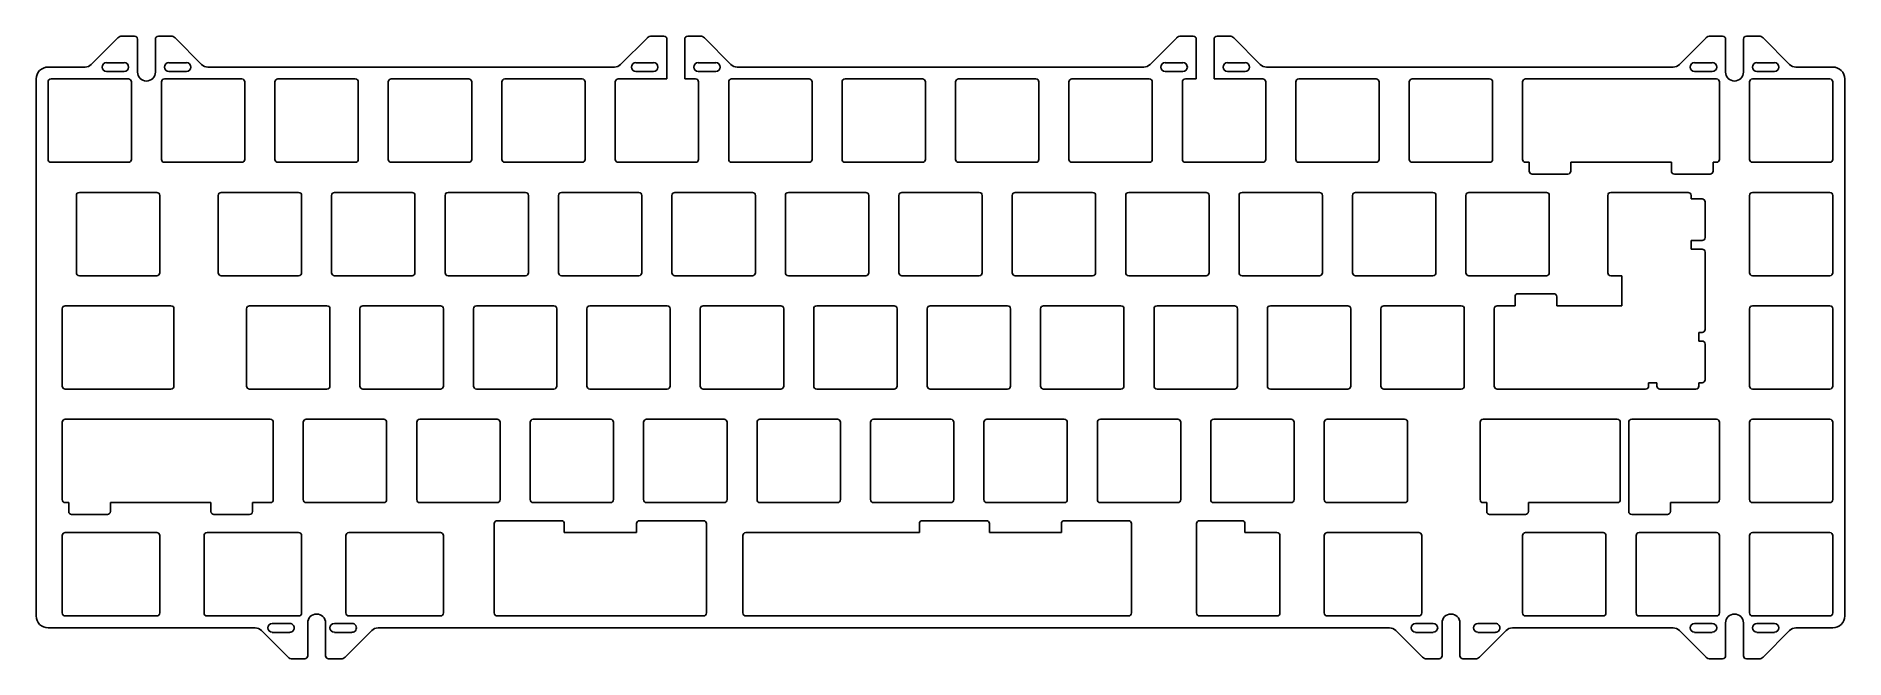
# Model space of a CAD drawing. Header units: millimetres. Extents: x 533 to 685, y 1041 to 1093.
import ezdxf

# ---------------------------------------------------------------- set-up
doc = ezdxf.new("R2010")
doc.units = ezdxf.units.MM

msp = doc.modelspace()

# ---------------------------------------------------------------- linework, layer by layer
at = {"color": 7, "linetype": 'Continuous', "lineweight": 25}
for p, q in [((537.95, 1090.43), (540.19, 1092.66)), ((540.54, 1092.81), (541.58, 1092.81)), ((541.83, 1092.56), (541.83, 1089.79)), ((543.33, 1089.79), (543.33, 1092.56)), ((543.58, 1092.81), (544.63, 1092.81)), ((544.98, 1092.66), (547.21, 1090.43)), ((582.4, 1090.43), (584.64, 1092.66)), ((584.99, 1092.81), (586.03, 1092.81)), ((586.28, 1092.56), (586.28, 1089.21)), ((587.78, 1089.21), (587.78, 1092.56)), ((588.03, 1092.81), (589.08, 1092.81)), ((589.43, 1092.66), (591.66, 1090.43)), ((626.85, 1090.43), (629.09, 1092.66)), ((629.44, 1092.81), (630.48, 1092.81)), ((630.73, 1092.56), (630.73, 1089.21)), ((632.23, 1089.21), (632.23, 1092.56)), ((632.48, 1092.81), (633.53, 1092.81)), ((633.88, 1092.66), (636.11, 1090.43)), ((671.3, 1090.43), (673.54, 1092.66)), ((673.89, 1092.81), (674.93, 1092.81)), ((675.18, 1092.56), (675.18, 1089.79)), ((676.68, 1089.79), (676.68, 1092.56)), ((676.93, 1092.81), (677.98, 1092.81)), ((678.33, 1092.66), (680.56, 1090.43)), ((540.71, 1090.58), (539.23, 1090.58)), ((545.93, 1090.58), (544.46, 1090.58)), ((585.16, 1090.58), (583.68, 1090.58)), ((590.38, 1090.58), (588.91, 1090.58)), ((629.61, 1090.58), (628.13, 1090.58)), ((634.83, 1090.58), (633.36, 1090.58)), ((674.06, 1090.58), (672.58, 1090.58)), ((679.28, 1090.58), (677.81, 1090.58)), ((533.32, 1044.11), (533.32, 1089.21)), ((534.32, 1090.21), (537.42, 1090.21)), ((534.32, 1088.96), (534.32, 1082.46)), ((541.07, 1089.21), (534.57, 1089.21)), ((539.23, 1089.83), (540.71, 1089.83)), ((541.32, 1082.46), (541.32, 1088.96)), ((543.84, 1088.96), (543.84, 1082.46)), ((550.59, 1089.21), (544.09, 1089.21)), ((544.46, 1089.83), (545.93, 1089.83)), ((547.74, 1090.21), (581.87, 1090.21)), ((550.84, 1082.46), (550.84, 1088.96)), ((553.37, 1088.96), (553.37, 1082.46)), ((560.12, 1089.21), (553.62, 1089.21)), ((560.37, 1082.46), (560.37, 1088.96)), ((562.89, 1088.96), (562.89, 1082.46)), ((569.64, 1089.21), (563.14, 1089.21)), ((569.89, 1082.46), (569.89, 1088.96)), ((572.42, 1088.96), (572.42, 1082.46)), ((579.17, 1089.21), (572.67, 1089.21)), ((579.42, 1082.46), (579.42, 1088.96)), ((581.94, 1088.96), (581.94, 1082.46)), ((586.28, 1089.21), (582.19, 1089.21)), ((583.68, 1089.83), (585.16, 1089.83)), ((588.69, 1089.21), (587.78, 1089.21)), ((588.91, 1089.83), (590.38, 1089.83)), ((588.94, 1088.96), (588.94, 1088.71)), ((591.47, 1088.96), (591.47, 1082.46)), ((598.22, 1089.21), (591.72, 1089.21)), ((592.19, 1090.21), (604.81, 1090.21)), ((598.47, 1082.46), (598.47, 1088.96)), ((600.99, 1088.96), (600.99, 1082.46)), ((607.74, 1089.21), (601.24, 1089.21)), ((604.81, 1090.21), (626.32, 1090.21)), ((607.99, 1082.46), (607.99, 1088.96)), ((610.52, 1088.96), (610.52, 1082.46)), ((617.27, 1089.21), (610.77, 1089.21)), ((617.52, 1082.46), (617.52, 1088.96)), ((620.04, 1088.96), (620.04, 1082.46)), ((626.79, 1089.21), (620.29, 1089.21)), ((627.04, 1082.46), (627.04, 1088.96)), ((628.13, 1089.83), (629.61, 1089.83)), ((629.57, 1088.96), (629.57, 1082.46)), ((630.73, 1089.21), (629.82, 1089.21)), ((636.32, 1089.21), (632.23, 1089.21)), ((633.36, 1089.83), (634.83, 1089.83)), ((636.57, 1088.96), (636.57, 1088.71)), ((636.64, 1090.21), (670.77, 1090.21)), ((639.09, 1088.96), (639.09, 1082.46)), ((645.84, 1089.21), (639.34, 1089.21)), ((646.09, 1082.46), (646.09, 1088.96)), ((648.62, 1088.96), (648.62, 1082.46)), ((655.37, 1089.21), (648.87, 1089.21)), ((655.62, 1082.46), (655.62, 1088.96)), ((658.14, 1088.96), (658.14, 1082.46)), ((674.42, 1089.21), (658.39, 1089.21)), ((672.58, 1089.83), (674.06, 1089.83)), ((674.67, 1082.46), (674.67, 1088.96)), ((677.19, 1088.96), (677.19, 1082.46)), ((683.94, 1089.21), (677.44, 1089.21)), ((677.81, 1089.83), (679.28, 1089.83)), ((681.09, 1090.21), (684.19, 1090.21)), ((684.19, 1082.46), (684.19, 1088.96)), ((685.19, 1089.21), (685.19, 1044.11)), ((588.94, 1082.71), (588.94, 1088.71)), ((636.57, 1082.71), (636.57, 1088.71)), ((534.57, 1082.21), (541.07, 1082.21)), ((544.09, 1082.21), (550.59, 1082.21)), ((553.62, 1082.21), (560.12, 1082.21)), ((563.14, 1082.21), (569.64, 1082.21)), ((572.67, 1082.21), (579.17, 1082.21)), ((582.19, 1082.21), (588.69, 1082.21)), ((588.94, 1082.46), (588.94, 1082.7)), ((591.72, 1082.21), (598.22, 1082.21)), ((601.24, 1082.21), (607.74, 1082.21)), ((610.77, 1082.21), (617.27, 1082.21)), ((620.29, 1082.21), (626.79, 1082.21)), ((629.82, 1082.21), (636.32, 1082.21)), ((636.57, 1082.46), (636.57, 1082.7)), ((639.34, 1082.21), (645.84, 1082.21)), ((648.87, 1082.21), (655.37, 1082.21)), ((658.39, 1082.21), (658.69, 1082.21)), ((658.69, 1082.21), (658.69, 1081.47)), ((662.19, 1081.47), (662.19, 1082.21)), ((662.19, 1082.21), (670.63, 1082.21)), ((670.63, 1082.21), (670.63, 1081.47)), ((674.13, 1081.47), (674.13, 1082.21)), ((674.13, 1082.21), (674.42, 1082.21)), ((677.44, 1082.21), (683.94, 1082.21)), ((658.94, 1081.22), (659.09, 1081.22)), ((659.19, 1081.21), (661.69, 1081.21)), ((661.94, 1081.22), (661.79, 1081.22)), ((670.88, 1081.22), (671.03, 1081.22)), ((671.13, 1081.21), (673.63, 1081.21)), ((673.88, 1081.22), (673.72, 1081.22)), ((536.7, 1079.43), (536.7, 1072.93)), ((543.45, 1079.68), (536.95, 1079.68)), ((543.7, 1072.93), (543.7, 1079.43)), ((548.61, 1079.43), (548.61, 1072.93)), ((555.36, 1079.68), (548.86, 1079.68)), ((555.61, 1072.93), (555.61, 1079.43)), ((558.13, 1079.43), (558.13, 1072.93)), ((564.88, 1079.68), (558.38, 1079.68)), ((565.13, 1079.43), (565.13, 1079.18)), ((565.13, 1073.18), (565.13, 1079.18)), ((567.66, 1079.43), (567.66, 1072.93)), ((574.41, 1079.68), (567.91, 1079.68)), ((574.66, 1072.93), (574.66, 1079.43)), ((577.18, 1079.43), (577.18, 1072.93)), ((583.93, 1079.68), (577.43, 1079.68)), ((584.18, 1072.93), (584.18, 1079.43)), ((586.71, 1079.43), (586.71, 1072.93)), ((593.46, 1079.68), (586.96, 1079.68)), ((593.71, 1079.43), (593.71, 1079.18)), ((593.71, 1073.18), (593.71, 1079.18)), ((596.23, 1079.43), (596.23, 1072.93)), ((602.98, 1079.68), (596.48, 1079.68)), ((603.23, 1072.93), (603.23, 1079.43)), ((605.76, 1079.43), (605.76, 1072.93)), ((612.51, 1079.68), (606.01, 1079.68)), ((612.76, 1079.43), (612.76, 1079.18)), ((612.76, 1073.18), (612.76, 1079.18)), ((615.28, 1079.43), (615.28, 1072.93)), ((622.03, 1079.68), (615.53, 1079.68)), ((622.28, 1072.93), (622.28, 1079.43)), ((624.81, 1079.43), (624.81, 1072.93)), ((631.56, 1079.68), (625.06, 1079.68)), ((631.81, 1072.93), (631.81, 1079.43)), ((634.33, 1079.43), (634.33, 1072.93)), ((641.08, 1079.68), (634.58, 1079.68)), ((641.33, 1079.43), (641.33, 1079.18)), ((641.33, 1073.18), (641.33, 1079.18)), ((643.86, 1079.43), (643.86, 1072.93)), ((650.61, 1079.68), (644.11, 1079.68)), ((650.86, 1072.93), (650.86, 1079.43)), ((653.38, 1079.43), (653.38, 1072.93)), ((660.13, 1079.68), (653.63, 1079.68)), ((660.38, 1079.43), (660.38, 1079.18)), ((660.38, 1073.18), (660.38, 1079.18)), ((665.29, 1079.43), (665.29, 1072.93)), ((672.04, 1079.68), (665.54, 1079.68)), ((672.29, 1079.43), (672.29, 1079.18)), ((672.29, 1079.14), (672.29, 1079.18)), ((673.21, 1079.14), (672.29, 1079.14)), ((673.46, 1078.89), (673.46, 1078.64)), ((673.46, 1076.14), (673.46, 1078.64)), ((677.19, 1079.43), (677.19, 1072.93)), ((683.94, 1079.68), (677.44, 1079.68)), ((684.19, 1072.93), (684.19, 1079.43)), ((672.29, 1074.92), (672.29, 1075.64)), ((672.29, 1075.64), (672.96, 1075.64)), ((673.21, 1075.64), (672.97, 1075.64)), ((673.46, 1075.89), (673.46, 1076.13)), ((673.21, 1074.92), (672.29, 1074.92)), ((673.46, 1074.67), (673.46, 1074.42)), ((673.46, 1068.42), (673.46, 1074.42)), ((536.95, 1072.68), (543.45, 1072.68)), ((548.86, 1072.68), (555.36, 1072.68)), ((558.38, 1072.68), (564.88, 1072.68)), ((565.13, 1072.93), (565.13, 1073.18)), ((567.91, 1072.68), (574.41, 1072.68)), ((577.43, 1072.68), (583.93, 1072.68)), ((586.96, 1072.68), (593.46, 1072.68)), ((593.71, 1072.93), (593.71, 1073.18)), ((596.48, 1072.68), (602.98, 1072.68)), ((606.01, 1072.68), (612.51, 1072.68)), ((612.76, 1072.93), (612.76, 1073.18)), ((615.53, 1072.68), (622.03, 1072.68)), ((625.06, 1072.68), (631.56, 1072.68)), ((634.58, 1072.68), (641.08, 1072.68)), ((641.33, 1072.93), (641.33, 1073.18)), ((644.11, 1072.68), (650.61, 1072.68)), ((653.63, 1072.68), (660.13, 1072.68)), ((660.38, 1072.93), (660.38, 1073.18)), ((665.54, 1072.68), (665.79, 1072.68)), ((665.79, 1072.68), (666.46, 1072.68)), ((666.46, 1070.16), (666.46, 1072.68)), ((677.44, 1072.68), (683.94, 1072.68)), ((657.5, 1070.92), (657.5, 1070.16)), ((660.75, 1071.17), (657.75, 1071.17)), ((661, 1070.16), (661, 1070.92)), ((535.51, 1069.91), (535.51, 1063.41)), ((544.64, 1070.16), (535.76, 1070.16)), ((544.89, 1069.91), (544.89, 1069.69)), ((544.89, 1063.66), (544.89, 1069.66)), ((550.99, 1069.91), (550.99, 1063.41)), ((557.74, 1070.16), (551.24, 1070.16)), ((557.99, 1069.91), (557.99, 1069.66)), ((557.99, 1063.66), (557.99, 1069.66)), ((560.51, 1069.91), (560.51, 1063.41)), ((567.26, 1070.16), (560.76, 1070.16)), ((567.51, 1069.91), (567.51, 1069.66)), ((567.51, 1063.66), (567.51, 1069.66)), ((570.04, 1069.91), (570.04, 1063.41)), ((576.79, 1070.16), (570.29, 1070.16)), ((577.04, 1069.91), (577.04, 1069.66)), ((577.04, 1063.66), (577.04, 1069.66)), ((579.56, 1069.91), (579.56, 1063.41)), ((586.31, 1070.16), (579.81, 1070.16)), ((586.56, 1063.41), (586.56, 1069.91)), ((589.09, 1069.91), (589.09, 1063.41)), ((595.84, 1070.16), (589.34, 1070.16)), ((596.09, 1063.41), (596.09, 1069.91)), ((598.61, 1069.91), (598.61, 1063.41)), ((605.36, 1070.16), (598.86, 1070.16)), ((605.61, 1069.91), (605.61, 1069.66)), ((605.61, 1063.66), (605.61, 1069.66)), ((608.14, 1069.91), (608.14, 1063.41)), ((614.89, 1070.16), (608.39, 1070.16)), ((615.14, 1063.41), (615.14, 1069.91)), ((617.66, 1069.91), (617.66, 1063.41)), ((624.41, 1070.16), (617.91, 1070.16)), ((624.66, 1069.91), (624.66, 1069.66)), ((624.66, 1063.66), (624.66, 1069.66)), ((627.19, 1069.91), (627.19, 1063.41)), ((633.94, 1070.16), (627.44, 1070.16)), ((634.19, 1063.41), (634.19, 1069.91)), ((636.71, 1069.91), (636.71, 1063.41)), ((643.46, 1070.16), (636.96, 1070.16)), ((643.71, 1063.41), (643.71, 1069.91)), ((646.24, 1069.91), (646.24, 1063.41)), ((652.99, 1070.16), (646.49, 1070.16)), ((653.24, 1069.91), (653.24, 1069.66)), ((653.24, 1063.66), (653.24, 1069.66)), ((655.76, 1069.91), (655.76, 1063.41)), ((657.5, 1070.16), (656.01, 1070.16)), ((666.46, 1070.16), (661, 1070.16)), ((677.19, 1069.91), (677.19, 1063.41)), ((683.94, 1070.16), (677.44, 1070.16)), ((684.19, 1063.41), (684.19, 1069.91)), ((672.94, 1067.2), (672.94, 1067.92)), ((672.94, 1067.92), (672.96, 1067.92)), ((673.21, 1067.92), (672.97, 1067.92)), ((673.46, 1068.17), (673.46, 1068.42)), ((673.21, 1067.2), (672.94, 1067.2)), ((673.46, 1066.95), (673.46, 1066.7)), ((673.46, 1064.2), (673.46, 1066.7)), ((535.76, 1063.16), (536.01, 1063.16)), ((536.01, 1063.16), (544.39, 1063.16)), ((544.64, 1063.16), (544.4, 1063.16)), ((544.89, 1063.41), (544.89, 1063.62)), ((551.24, 1063.16), (551.49, 1063.16)), ((551.49, 1063.16), (557.49, 1063.16)), ((557.74, 1063.16), (557.49, 1063.16)), ((557.99, 1063.41), (557.99, 1063.65)), ((560.76, 1063.16), (561.01, 1063.16)), ((561.01, 1063.16), (567.01, 1063.16)), ((567.26, 1063.16), (567.02, 1063.16)), ((567.51, 1063.41), (567.51, 1063.65)), ((570.29, 1063.16), (570.54, 1063.16)), ((570.54, 1063.16), (576.54, 1063.16)), ((576.79, 1063.16), (576.54, 1063.16)), ((577.04, 1063.41), (577.04, 1063.65)), ((579.81, 1063.16), (580.06, 1063.16)), ((580.06, 1063.16), (586.06, 1063.16)), ((586.31, 1063.16), (586.07, 1063.16)), ((589.34, 1063.16), (589.59, 1063.16)), ((589.59, 1063.16), (595.59, 1063.16)), ((595.84, 1063.16), (595.59, 1063.16)), ((598.86, 1063.16), (599.11, 1063.16)), ((599.11, 1063.16), (605.11, 1063.16)), ((605.36, 1063.16), (605.12, 1063.16)), ((605.61, 1063.41), (605.61, 1063.65)), ((608.39, 1063.16), (608.64, 1063.16)), ((608.64, 1063.16), (614.64, 1063.16)), ((614.89, 1063.16), (614.64, 1063.16)), ((617.91, 1063.16), (618.16, 1063.16)), ((618.16, 1063.16), (624.16, 1063.16)), ((624.41, 1063.16), (624.17, 1063.16)), ((624.66, 1063.41), (624.66, 1063.65)), ((627.44, 1063.16), (627.69, 1063.16)), ((627.69, 1063.16), (633.69, 1063.16)), ((633.94, 1063.16), (633.69, 1063.16)), ((636.96, 1063.16), (637.21, 1063.16)), ((637.21, 1063.16), (643.21, 1063.16)), ((643.46, 1063.16), (643.22, 1063.16)), ((646.49, 1063.16), (646.74, 1063.16)), ((646.74, 1063.16), (652.74, 1063.16)), ((652.99, 1063.16), (652.74, 1063.16)), ((653.24, 1063.41), (653.24, 1063.65)), ((656.01, 1063.16), (656.26, 1063.16)), ((656.26, 1063.16), (668.22, 1063.16)), ((668.47, 1063.16), (668.22, 1063.16)), ((668.72, 1063.66), (668.72, 1063.7)), ((668.72, 1063.7), (669.42, 1063.7)), ((668.72, 1063.41), (668.72, 1063.65)), ((669.42, 1063.7), (669.42, 1063.41)), ((669.67, 1063.16), (669.9, 1063.16)), ((669.9, 1063.16), (672.44, 1063.16)), ((672.69, 1063.16), (672.44, 1063.16)), ((672.94, 1063.66), (672.94, 1063.7)), ((672.94, 1063.7), (672.96, 1063.7)), ((672.94, 1063.41), (672.94, 1063.65)), ((673.21, 1063.7), (672.97, 1063.7)), ((673.46, 1063.95), (673.46, 1064.2)), ((677.44, 1063.16), (683.94, 1063.16)), ((535.51, 1060.38), (535.51, 1053.88)), ((552.98, 1060.63), (535.76, 1060.63)), ((553.23, 1060.38), (553.23, 1060.13)), ((553.23, 1054.13), (553.23, 1060.13)), ((555.75, 1060.38), (555.75, 1053.88)), ((562.5, 1060.63), (556, 1060.63)), ((562.75, 1053.88), (562.75, 1060.38)), ((565.28, 1060.38), (565.28, 1053.88)), ((572.03, 1060.63), (565.53, 1060.63)), ((572.28, 1053.88), (572.28, 1060.38)), ((574.8, 1060.38), (574.8, 1053.88)), ((581.55, 1060.63), (575.05, 1060.63)), ((581.8, 1060.38), (581.8, 1060.13)), ((581.8, 1054.13), (581.8, 1060.13)), ((584.33, 1060.38), (584.33, 1053.88)), ((591.08, 1060.63), (584.58, 1060.63)), ((591.33, 1053.88), (591.33, 1060.38)), ((593.85, 1060.38), (593.85, 1053.88)), ((600.6, 1060.63), (594.1, 1060.63)), ((600.85, 1060.38), (600.85, 1060.13)), ((600.85, 1054.13), (600.85, 1060.13)), ((603.38, 1060.38), (603.38, 1053.88)), ((610.13, 1060.63), (603.63, 1060.63)), ((610.38, 1053.88), (610.38, 1060.38)), ((612.9, 1060.38), (612.9, 1053.88)), ((619.65, 1060.63), (613.15, 1060.63)), ((619.9, 1053.88), (619.9, 1060.38)), ((622.43, 1060.38), (622.43, 1053.88)), ((629.18, 1060.63), (622.68, 1060.63)), ((629.43, 1060.38), (629.43, 1060.13)), ((629.43, 1054.13), (629.43, 1060.13)), ((631.95, 1060.38), (631.95, 1053.88)), ((638.7, 1060.63), (632.2, 1060.63)), ((638.95, 1053.88), (638.95, 1060.38)), ((641.48, 1060.38), (641.48, 1053.88)), ((648.23, 1060.63), (641.73, 1060.63)), ((648.48, 1060.38), (648.48, 1060.13)), ((648.48, 1054.13), (648.48, 1060.13)), ((654.57, 1060.38), (654.57, 1053.88)), ((654.82, 1060.63), (655.07, 1060.63)), ((655.07, 1060.63), (658.62, 1060.63)), ((658.62, 1060.63), (661.07, 1060.63)), ((666.09, 1060.63), (661.07, 1060.63)), ((666.34, 1060.38), (666.34, 1053.88)), ((667.05, 1060.38), (667.05, 1060.13)), ((667.05, 1060.13), (667.05, 1053.63)), ((667.3, 1060.63), (674.42, 1060.63)), ((674.67, 1060.38), (674.67, 1060.13)), ((674.67, 1054.13), (674.67, 1060.13)), ((677.19, 1060.38), (677.19, 1053.88)), ((683.94, 1060.63), (677.44, 1060.63)), ((684.19, 1053.88), (684.19, 1060.38)), ((553.23, 1053.88), (553.23, 1054.13)), ((581.8, 1053.88), (581.8, 1054.13)), ((600.85, 1053.88), (600.85, 1054.13)), ((629.43, 1053.88), (629.43, 1054.13)), ((648.48, 1053.88), (648.48, 1054.13)), ((674.67, 1053.88), (674.67, 1054.13)), ((535.76, 1053.63), (536.01, 1053.63)), ((536.01, 1053.63), (536.05, 1053.63)), ((536.05, 1053.63), (536.05, 1052.88)), ((536.3, 1052.63), (536.55, 1052.63)), ((536.55, 1052.63), (539.05, 1052.63)), ((539.3, 1052.63), (539.06, 1052.63)), ((539.55, 1053.13), (539.55, 1053.63)), ((539.55, 1053.63), (547.99, 1053.63)), ((539.55, 1052.88), (539.55, 1053.13)), ((547.99, 1052.88), (547.99, 1053.63)), ((548.24, 1052.63), (548.49, 1052.63)), ((548.49, 1052.63), (550.99, 1052.63)), ((551.24, 1052.63), (550.99, 1052.63)), ((551.49, 1053.13), (551.49, 1053.63)), ((551.49, 1053.63), (552.73, 1053.63)), ((551.49, 1052.88), (551.49, 1053.13)), ((552.98, 1053.63), (552.73, 1053.63)), ((556, 1053.63), (562.5, 1053.63)), ((565.53, 1053.63), (572.03, 1053.63)), ((575.05, 1053.63), (581.55, 1053.63)), ((584.58, 1053.63), (591.08, 1053.63)), ((594.1, 1053.63), (600.6, 1053.63)), ((603.63, 1053.63), (610.13, 1053.63)), ((613.15, 1053.63), (619.65, 1053.63)), ((622.68, 1053.63), (629.18, 1053.63)), ((632.2, 1053.63), (638.7, 1053.63)), ((641.73, 1053.63), (648.23, 1053.63)), ((654.82, 1053.63), (655.07, 1053.63)), ((655.07, 1053.63), (655.12, 1053.63)), ((655.12, 1053.63), (655.12, 1052.88)), ((655.37, 1052.63), (655.61, 1052.63)), ((655.62, 1052.63), (658.12, 1052.63)), ((658.37, 1052.63), (658.12, 1052.63)), ((658.62, 1053.13), (658.62, 1053.63)), ((658.62, 1053.63), (659.83, 1053.63)), ((658.62, 1052.88), (658.62, 1053.13)), ((659.83, 1053.63), (665.84, 1053.63)), ((666.09, 1053.63), (665.84, 1053.63)), ((667.05, 1052.88), (667.05, 1053.63)), ((667.3, 1052.63), (667.55, 1052.63)), ((667.55, 1052.63), (670.05, 1052.63)), ((670.3, 1052.63), (670.06, 1052.63)), ((670.55, 1053.13), (670.55, 1053.63)), ((670.55, 1053.63), (674.17, 1053.63)), ((670.55, 1052.88), (670.55, 1053.13)), ((674.42, 1053.63), (674.17, 1053.63)), ((677.44, 1053.63), (683.94, 1053.63)), ((535.76, 1051.11), (536.01, 1051.11)), ((536.98, 1051.11), (536.01, 1051.11)), ((543.45, 1051.11), (536.98, 1051.11)), ((536.98, 1051.11), (536.98, 1051.11)), ((547.67, 1051.11), (547.92, 1051.11)), ((548.89, 1051.11), (547.92, 1051.11)), ((555.36, 1051.11), (548.89, 1051.11)), ((548.89, 1051.11), (548.89, 1051.11)), ((559.57, 1051.11), (559.82, 1051.11)), ((560.79, 1051.11), (559.82, 1051.11)), ((560.8, 1051.11), (560.79, 1051.11)), ((567.26, 1051.11), (560.8, 1051.11)), ((571.79, 1051.86), (571.79, 1044.36)), ((577.42, 1052.11), (572.04, 1052.11)), ((577.67, 1051.11), (577.67, 1051.86)), ((577.67, 1051.11), (583.73, 1051.11)), ((583.73, 1051.86), (583.73, 1051.11)), ((589.36, 1052.11), (583.98, 1052.11)), ((589.61, 1044.36), (589.61, 1051.86)), ((595.22, 1051.11), (592.91, 1051.11)), ((607.48, 1051.12), (595.29, 1051.12)), ((607.48, 1051.86), (607.48, 1051.12)), ((610.1, 1052.11), (607.73, 1052.11)), ((613.11, 1052.11), (610.11, 1052.11)), ((613.36, 1051.11), (613.36, 1051.86)), ((613.36, 1051.11), (619.41, 1051.11)), ((619.41, 1051.86), (619.41, 1051.11)), ((625.04, 1052.11), (619.66, 1052.11)), ((625.29, 1044.36), (625.29, 1051.86)), ((630.76, 1051.86), (630.76, 1044.36)), ((631.01, 1052.11), (634.57, 1052.11)), ((634.82, 1051.11), (634.82, 1051.86)), ((634.82, 1051.11), (637.51, 1051.11)), ((641.73, 1051.11), (641.98, 1051.11)), ((649.17, 1051.11), (641.98, 1051.11)), ((649.42, 1051.11), (649.17, 1051.11)), ((664.89, 1051.11), (658.39, 1051.11)), ((674.42, 1051.11), (667.92, 1051.11)), ((683.94, 1051.11), (677.44, 1051.11)), ((535.51, 1050.86), (535.51, 1044.36)), ((543.7, 1044.36), (543.7, 1050.86)), ((547.42, 1050.86), (547.42, 1044.36)), ((555.61, 1044.36), (555.61, 1050.86)), ((559.32, 1050.86), (559.32, 1044.36)), ((567.51, 1044.36), (567.51, 1050.86)), ((592.66, 1050.86), (592.66, 1044.36)), ((637.76, 1050.86), (637.76, 1050.64)), ((637.76, 1044.61), (637.76, 1050.61)), ((641.48, 1050.86), (641.48, 1050.61)), ((641.48, 1050.61), (641.48, 1044.61)), ((649.67, 1044.36), (649.67, 1050.86)), ((658.14, 1050.86), (658.14, 1044.36)), ((665.14, 1044.36), (665.14, 1050.86)), ((667.67, 1050.86), (667.67, 1044.36)), ((674.67, 1044.36), (674.67, 1050.86)), ((677.19, 1050.86), (677.19, 1044.36)), ((684.19, 1044.36), (684.19, 1050.86)), ((543.45, 1044.11), (535.76, 1044.11)), ((555.36, 1044.11), (547.67, 1044.11)), ((554.61, 1043.48), (553.14, 1043.48)), ((556.12, 1043.52), (556.12, 1040.76)), ((557.62, 1040.76), (557.62, 1043.52)), ((559.84, 1043.48), (558.36, 1043.48)), ((567.26, 1044.11), (559.57, 1044.11)), ((572.04, 1044.11), (589.36, 1044.11)), ((602.57, 1044.11), (592.91, 1044.11)), ((602.57, 1044.12), (602.57, 1044.11)), ((602.57, 1044.12), (607.66, 1044.12)), ((607.73, 1044.11), (625.04, 1044.11)), ((631.01, 1044.11), (631.26, 1044.11)), ((631.26, 1044.11), (631.82, 1044.11)), ((631.82, 1044.11), (634.32, 1044.11)), ((634.32, 1044.11), (637.26, 1044.11)), ((637.51, 1044.11), (637.26, 1044.11)), ((637.76, 1044.36), (637.76, 1044.57)), ((641.48, 1044.36), (641.48, 1044.6)), ((641.73, 1044.11), (649.42, 1044.11)), ((650.63, 1043.48), (649.15, 1043.48)), ((651.37, 1043.52), (651.37, 1040.76)), ((652.87, 1040.76), (652.87, 1043.52)), ((655.85, 1043.48), (654.38, 1043.48)), ((658.39, 1044.11), (664.89, 1044.11)), ((667.92, 1044.11), (674.42, 1044.11)), ((674.06, 1043.48), (672.58, 1043.48)), ((675.18, 1043.52), (675.18, 1040.76)), ((676.68, 1040.76), (676.68, 1043.52)), ((677.44, 1044.11), (683.94, 1044.11)), ((679.28, 1043.48), (677.81, 1043.48)), ((551.71, 1043.11), (534.32, 1043.11)), ((554.47, 1040.65), (552.24, 1042.89)), ((553.14, 1042.73), (554.61, 1042.73)), ((558.36, 1042.73), (559.84, 1042.73)), ((561.5, 1042.89), (559.26, 1040.65)), ((646.96, 1043.11), (562.03, 1043.11)), ((649.73, 1040.65), (647.49, 1042.89)), ((649.15, 1042.73), (650.63, 1042.73)), ((654.38, 1042.73), (655.85, 1042.73)), ((656.75, 1042.89), (654.52, 1040.65)), ((670.77, 1043.11), (657.28, 1043.11)), ((673.54, 1040.65), (671.3, 1042.89)), ((672.58, 1042.73), (674.06, 1042.73)), ((677.81, 1042.73), (679.28, 1042.73)), ((680.56, 1042.89), (678.33, 1040.65)), ((684.19, 1043.11), (681.09, 1043.11)), ((555.87, 1040.51), (554.82, 1040.51)), ((558.91, 1040.51), (557.87, 1040.51)), ((651.12, 1040.51), (650.08, 1040.51)), ((654.17, 1040.51), (653.12, 1040.51)), ((674.93, 1040.51), (673.89, 1040.51)), ((677.98, 1040.51), (676.93, 1040.51))]:
    msp.add_line(p, q, dxfattribs=at)
at = {"color": 7, "linetype": 'Continuous', "lineweight": 25, "flags": 128}
msp.add_lwpolyline([(669.9, 1063.16), (669.9, 1063.16), (669.9, 1063.16), (669.9, 1063.16), (669.9, 1063.16), (669.9, 1063.16), (669.9, 1063.16), (669.9, 1063.16), (669.9, 1063.16)], dxfattribs=at)
at = {"color": 7, "linetype": 'Continuous', "lineweight": 25}
for centre, radius, start, end in [((540.54, 1092.31), 0.5, 90, 135), ((544.63, 1092.31), 0.5, 45, 90), ((584.99, 1092.31), 0.5, 90, 135), ((589.08, 1092.31), 0.5, 45, 90), ((629.44, 1092.31), 0.5, 90, 135), ((633.53, 1092.31), 0.5, 45, 90), ((673.89, 1092.31), 0.5, 90, 135), ((677.98, 1092.31), 0.5, 45, 90), ((539.23, 1090.21), 0.375, 90, 270), ((540.71, 1090.21), 0.375, 270, 90), ((544.46, 1090.21), 0.375, 90, 270), ((545.93, 1090.21), 0.375, 270, 90), ((583.68, 1090.21), 0.375, 90, 270), ((585.16, 1090.21), 0.375, 270, 90), ((588.91, 1090.21), 0.375, 90, 270), ((590.38, 1090.21), 0.375, 270, 90), ((628.13, 1090.21), 0.375, 90, 270), ((629.61, 1090.21), 0.375, 270, 90), ((633.36, 1090.21), 0.375, 90, 270), ((634.83, 1090.21), 0.375, 270, 90), ((672.58, 1090.21), 0.375, 90, 270), ((674.06, 1090.21), 0.375, 270, 90), ((677.81, 1090.21), 0.375, 90, 270), ((679.28, 1090.21), 0.375, 270, 90), ((534.32, 1089.21), 1, 90, 180), ((534.57, 1088.96), 0.25, 90, 180), ((537.42, 1090.96), 0.75, 270, 315), ((541.07, 1088.96), 0.25, 0, 90), ((542.58, 1089.79), 0.75, 180, 0), ((544.09, 1088.96), 0.25, 90, 180), ((547.74, 1090.96), 0.75, 225, 270), ((550.59, 1088.96), 0.25, 0, 90), ((553.62, 1088.96), 0.25, 90, 180), ((560.12, 1088.96), 0.25, 0, 90), ((563.14, 1088.96), 0.25, 90, 180), ((569.64, 1088.96), 0.25, 0, 90), ((572.67, 1088.96), 0.25, 90, 180), ((579.17, 1088.96), 0.25, 0, 90), ((581.87, 1090.96), 0.75, 270, 315), ((582.19, 1088.96), 0.25, 90, 180), ((588.69, 1088.96), 0.25, 0, 90), ((591.72, 1088.96), 0.25, 90, 180), ((592.19, 1090.96), 0.75, 225, 270), ((598.22, 1088.96), 0.25, 0, 90), ((601.24, 1088.96), 0.25, 90, 180), ((607.74, 1088.96), 0.25, 0, 90), ((610.77, 1088.96), 0.25, 90, 180), ((617.27, 1088.96), 0.25, 0, 90), ((620.29, 1088.96), 0.25, 90, 180), ((626.32, 1090.96), 0.75, 270, 315), ((626.79, 1088.96), 0.25, 0, 90), ((629.82, 1088.96), 0.25, 90, 180), ((636.64, 1090.96), 0.75, 225, 270), ((636.32, 1088.96), 0.25, 0, 90), ((639.34, 1088.96), 0.25, 90, 180), ((645.84, 1088.96), 0.25, 0, 90), ((648.87, 1088.96), 0.25, 90, 180), ((655.37, 1088.96), 0.25, 0, 90), ((658.39, 1088.96), 0.25, 90, 180), ((670.77, 1090.96), 0.75, 270, 315), ((674.42, 1088.96), 0.25, 0, 90), ((675.93, 1089.79), 0.75, 180, 0), ((677.44, 1088.96), 0.25, 90, 180), ((681.09, 1090.96), 0.75, 225, 270), ((683.94, 1088.96), 0.25, 0, 90), ((684.19, 1089.21), 1, 0, 90), ((588.44, 1088.71), 0.5, 0, 0.3165), ((636.07, 1088.71), 0.5, 0, 0.3165), ((534.57, 1082.46), 0.25, 180, 270), ((541.07, 1082.46), 0.25, 270, 0), ((544.09, 1082.46), 0.25, 180, 270), ((550.59, 1082.46), 0.25, 270, 0), ((553.62, 1082.46), 0.25, 180, 270), ((560.12, 1082.46), 0.25, 270, 0), ((563.14, 1082.46), 0.25, 180, 270), ((569.64, 1082.46), 0.25, 270, 0), ((572.67, 1082.46), 0.25, 180, 270), ((579.17, 1082.46), 0.25, 270, 0), ((582.19, 1082.46), 0.25, 180, 270), ((588.69, 1082.46), 0.25, 270, 0), ((588.44, 1082.71), 0.5, 359.6835, 0), ((591.72, 1082.46), 0.25, 180, 270), ((598.22, 1082.46), 0.25, 270, 0), ((601.24, 1082.46), 0.25, 180, 270), ((607.74, 1082.46), 0.25, 270, 0), ((610.77, 1082.46), 0.25, 180, 270), ((617.27, 1082.46), 0.25, 270, 0), ((620.29, 1082.46), 0.25, 180, 270), ((626.79, 1082.46), 0.25, 270, 0), ((629.82, 1082.46), 0.25, 180, 270), ((636.32, 1082.46), 0.25, 270, 0), ((636.07, 1082.71), 0.5, 359.6835, 360), ((639.34, 1082.46), 0.25, 180, 270), ((645.84, 1082.46), 0.25, 270, 0), ((648.87, 1082.46), 0.25, 180, 270), ((655.37, 1082.46), 0.25, 270, 0), ((658.39, 1082.46), 0.25, 180, 270), ((658.94, 1081.47), 0.25, 180, 270), ((661.94, 1081.47), 0.25, 270, 0), ((670.88, 1081.47), 0.25, 180, 270), ((673.88, 1081.47), 0.25, 270, 0), ((674.42, 1082.46), 0.25, 270, 0), ((677.44, 1082.46), 0.25, 180, 270), ((683.94, 1082.46), 0.25, 270, 0), ((659.19, 1081.71), 0.5, 258.7815, 269.9998), ((661.69, 1081.71), 0.5, 270, 281.2185), ((671.13, 1081.71), 0.5, 258.7815, 270), ((673.63, 1081.71), 0.5, 270, 281.2185), ((536.95, 1079.43), 0.25, 90, 180), ((543.45, 1079.43), 0.25, 0, 90), ((548.86, 1079.43), 0.25, 90, 180), ((555.36, 1079.43), 0.25, 0, 90), ((558.38, 1079.43), 0.25, 90, 180), ((564.88, 1079.43), 0.25, 0, 90), ((564.63, 1079.18), 0.5, 360, 0.3467), ((567.91, 1079.43), 0.25, 90, 180), ((574.41, 1079.43), 0.25, 0, 90), ((577.43, 1079.43), 0.25, 90, 180), ((583.93, 1079.43), 0.25, 0, 90), ((586.96, 1079.43), 0.25, 90, 180), ((593.46, 1079.43), 0.25, 0, 90), ((593.21, 1079.18), 0.5, 0, 0.2831), ((596.48, 1079.43), 0.25, 90, 180), ((602.98, 1079.43), 0.25, 0, 90), ((606.01, 1079.43), 0.25, 90, 180), ((612.51, 1079.43), 0.25, 0, 90), ((612.26, 1079.18), 0.5, 360, 0.3467), ((615.53, 1079.43), 0.25, 90, 180), ((622.03, 1079.43), 0.25, 0, 90), ((625.06, 1079.43), 0.25, 90, 180), ((631.56, 1079.43), 0.25, 0, 90), ((634.58, 1079.43), 0.25, 90, 180), ((641.08, 1079.43), 0.25, 0, 90), ((640.83, 1079.18), 0.5, 0, 0.2831), ((644.11, 1079.43), 0.25, 90, 180), ((650.61, 1079.43), 0.25, 0, 90), ((653.63, 1079.43), 0.25, 90, 180), ((660.13, 1079.43), 0.25, 0, 90), ((659.88, 1079.18), 0.5, 0, 0.3467), ((665.54, 1079.43), 0.25, 90, 180), ((672.04, 1079.43), 0.25, 0, 90), ((671.79, 1079.18), 0.5, 0, 0.2833), ((673.21, 1078.89), 0.25, 0, 90), ((672.96, 1078.64), 0.5, 0, 0.2831), ((677.44, 1079.43), 0.25, 90, 180), ((683.94, 1079.43), 0.25, 0, 90), ((672.96, 1076.14), 0.5, 270, 270.5641), ((673.21, 1075.89), 0.25, 270, 0), ((672.96, 1076.14), 0.5, 359.5996, 359.8101), ((673.21, 1074.67), 0.25, 0, 90), ((672.96, 1074.42), 0.5, 0, 0.2831), ((536.95, 1072.93), 0.25, 180, 270), ((543.45, 1072.93), 0.25, 270, 0), ((548.86, 1072.93), 0.25, 180, 270), ((555.36, 1072.93), 0.25, 270, 0), ((558.38, 1072.93), 0.25, 180, 270), ((564.88, 1072.93), 0.25, 270, 0), ((564.63, 1073.18), 0.5, 359.6533, 0), ((567.91, 1072.93), 0.25, 180, 270), ((574.41, 1072.93), 0.25, 270, 0), ((577.43, 1072.93), 0.25, 180, 270), ((583.93, 1072.93), 0.25, 270, 0), ((586.96, 1072.93), 0.25, 180, 270), ((593.46, 1072.93), 0.25, 270, 0), ((593.21, 1073.18), 0.5, 359.7169, 0), ((596.48, 1072.93), 0.25, 180, 270), ((602.98, 1072.93), 0.25, 270, 0), ((606.01, 1072.93), 0.25, 180, 270), ((612.51, 1072.93), 0.25, 270, 0), ((612.26, 1073.18), 0.5, 359.6533, 0), ((615.53, 1072.93), 0.25, 180, 270), ((622.03, 1072.93), 0.25, 270, 0), ((625.06, 1072.93), 0.25, 180, 270), ((631.56, 1072.93), 0.25, 270, 0), ((634.58, 1072.93), 0.25, 180, 270), ((641.08, 1072.93), 0.25, 270, 0), ((640.83, 1073.18), 0.5, 359.7169, 359.9998), ((644.11, 1072.93), 0.25, 180, 270), ((650.61, 1072.93), 0.25, 270, 0), ((653.63, 1072.93), 0.25, 180, 270), ((660.13, 1072.93), 0.25, 270, 0), ((659.88, 1073.18), 0.5, 359.6533, 0), ((665.54, 1072.93), 0.25, 180, 270), ((665.79, 1073.18), 0.5, 269.6531, 270), ((677.44, 1072.93), 0.25, 180, 270), ((683.94, 1072.93), 0.25, 270, 0), ((657.75, 1070.92), 0.25, 90, 180), ((660.75, 1070.92), 0.25, 0, 90), ((535.76, 1069.91), 0.25, 90, 180), ((544.64, 1069.91), 0.25, 0, 90), ((544.39, 1069.66), 0.5, 0, 4.095), ((551.24, 1069.91), 0.25, 90, 180), ((557.74, 1069.91), 0.25, 0, 90), ((557.49, 1069.66), 0.5, 0, 0.2831), ((560.76, 1069.91), 0.25, 90, 180), ((567.26, 1069.91), 0.25, 0, 90), ((567.01, 1069.66), 0.5, 0, 0.3165), ((570.29, 1069.91), 0.25, 90, 180), ((576.79, 1069.91), 0.25, 0, 90), ((576.54, 1069.66), 0.5, 0, 0.3467), ((579.81, 1069.91), 0.25, 90, 180), ((586.31, 1069.91), 0.25, 0, 90), ((589.34, 1069.91), 0.25, 90, 180), ((595.84, 1069.91), 0.25, 0, 90), ((598.86, 1069.91), 0.25, 90, 180), ((605.36, 1069.91), 0.25, 0, 90), ((605.11, 1069.66), 0.5, 0, 0.2831), ((608.39, 1069.91), 0.25, 90, 180), ((614.89, 1069.91), 0.25, 0, 90), ((617.91, 1069.91), 0.25, 90, 180), ((624.41, 1069.91), 0.25, 0, 90), ((624.16, 1069.66), 0.5, 0, 0.3467), ((627.44, 1069.91), 0.25, 90, 180), ((633.94, 1069.91), 0.25, 0, 90), ((636.96, 1069.91), 0.25, 90, 180), ((643.46, 1069.91), 0.25, 0, 90), ((646.49, 1069.91), 0.25, 90, 180), ((652.99, 1069.91), 0.25, 0, 90), ((652.74, 1069.66), 0.5, 0, 0.2831), ((656.01, 1069.91), 0.25, 90, 180), ((677.44, 1069.91), 0.25, 90, 180), ((683.94, 1069.91), 0.25, 0, 90), ((672.96, 1068.42), 0.5, 270, 270.3469), ((673.21, 1068.17), 0.25, 270, 0), ((672.96, 1068.42), 0.5, 359.7169, 360), ((673.21, 1066.95), 0.25, 360, 90), ((672.96, 1066.7), 0.5, 0.1899, 0.3984), ((535.76, 1063.41), 0.25, 180, 270), ((536.01, 1063.66), 0.5, 269.6533, 270), ((544.39, 1063.66), 0.5, 270, 270.3467), ((544.64, 1063.41), 0.25, 270, 0), ((544.39, 1063.66), 0.5, 355.905, 359.9998), ((551.24, 1063.41), 0.25, 180, 270), ((551.49, 1063.66), 0.5, 269.6533, 269.9998), ((557.49, 1063.66), 0.5, 270, 270.3467), ((557.74, 1063.41), 0.25, 270, 0), ((557.49, 1063.66), 0.5, 359.7169, 360), ((560.76, 1063.41), 0.25, 180, 270), ((561.01, 1063.66), 0.5, 269.6533, 269.9998), ((567.01, 1063.66), 0.5, 270, 270.3467), ((567.26, 1063.41), 0.25, 270, 0), ((567.01, 1063.66), 0.5, 359.6835, 360), ((570.29, 1063.41), 0.25, 180, 270), ((570.54, 1063.66), 0.5, 269.6533, 270), ((576.54, 1063.66), 0.5, 270, 270.3467), ((576.79, 1063.41), 0.25, 270, 0), ((576.54, 1063.66), 0.5, 359.6533, 360), ((579.81, 1063.41), 0.25, 180, 270), ((580.06, 1063.66), 0.5, 269.6533, 270), ((586.06, 1063.66), 0.5, 270, 270.3467), ((586.31, 1063.41), 0.25, 270, 0), ((589.34, 1063.41), 0.25, 180, 270), ((589.59, 1063.66), 0.5, 269.6533, 269.9998), ((595.59, 1063.66), 0.5, 270, 270.3467), ((595.84, 1063.41), 0.25, 270, 0), ((598.86, 1063.41), 0.25, 180, 270), ((599.11, 1063.66), 0.5, 269.6533, 269.9998), ((605.11, 1063.66), 0.5, 270, 270.3467), ((605.36, 1063.41), 0.25, 270, 0), ((605.11, 1063.66), 0.5, 359.7169, 360), ((608.39, 1063.41), 0.25, 180, 270), ((608.64, 1063.66), 0.5, 269.6533, 269.9998), ((614.64, 1063.66), 0.5, 270, 270.3467), ((614.89, 1063.41), 0.25, 270, 0), ((617.91, 1063.41), 0.25, 180, 270), ((618.16, 1063.66), 0.5, 269.6533, 269.9998), ((624.16, 1063.66), 0.5, 270, 270.3467), ((624.41, 1063.41), 0.25, 270, 0), ((624.16, 1063.66), 0.5, 359.6533, 360), ((627.44, 1063.41), 0.25, 180, 270), ((627.69, 1063.66), 0.5, 269.6533, 269.9998), ((633.69, 1063.66), 0.5, 270, 270.3467), ((633.94, 1063.41), 0.25, 270, 0), ((636.96, 1063.41), 0.25, 180, 270), ((637.21, 1063.66), 0.5, 269.6533, 269.9998), ((643.21, 1063.66), 0.5, 270, 270.3467), ((643.46, 1063.41), 0.25, 270, 0), ((646.49, 1063.41), 0.25, 180, 270), ((646.74, 1063.66), 0.5, 269.6533, 269.9998), ((652.74, 1063.66), 0.5, 270, 270.3467), ((652.99, 1063.41), 0.25, 270, 0), ((652.74, 1063.66), 0.5, 359.7169, 360), ((656.01, 1063.41), 0.25, 180, 270), ((656.26, 1063.66), 0.5, 269.6533, 270), ((668.22, 1063.66), 0.5, 270, 270.3467), ((668.47, 1063.41), 0.25, 270, 0), ((668.22, 1063.66), 0.5, 359.7169, 359.9996), ((669.67, 1063.41), 0.25, 180, 270), ((672.44, 1063.66), 0.5, 270, 270.3469), ((672.69, 1063.41), 0.25, 270, 0), ((672.44, 1063.66), 0.5, 359.7169, 0), ((672.96, 1064.2), 0.5, 270, 270.3469), ((673.21, 1063.95), 0.25, 270, 360), ((672.96, 1064.2), 0.5, 359.7174, 0), ((677.44, 1063.41), 0.25, 180, 270), ((683.94, 1063.41), 0.25, 270, 0), ((535.76, 1060.38), 0.25, 90, 180), ((552.98, 1060.38), 0.25, 0, 90), ((552.73, 1060.13), 0.5, 360, 0.2831), ((556, 1060.38), 0.25, 90, 180), ((562.5, 1060.38), 0.25, 0, 90), ((565.53, 1060.38), 0.25, 90, 180), ((572.03, 1060.38), 0.25, 0, 90), ((575.05, 1060.38), 0.25, 90, 180), ((581.55, 1060.38), 0.25, 0, 90), ((581.3, 1060.13), 0.5, 0, 0.2831), ((584.58, 1060.38), 0.25, 90, 180), ((591.08, 1060.38), 0.25, 0, 90), ((594.1, 1060.38), 0.25, 90, 180), ((600.6, 1060.38), 0.25, 0, 90), ((600.35, 1060.13), 0.5, 0, 0.3467), ((603.63, 1060.38), 0.25, 90, 180), ((610.13, 1060.38), 0.25, 0, 90), ((613.15, 1060.38), 0.25, 90, 180), ((619.65, 1060.38), 0.25, 0, 90), ((622.68, 1060.38), 0.25, 90, 180), ((629.18, 1060.38), 0.25, 0, 90), ((628.93, 1060.13), 0.5, 0, 0.2831), ((632.2, 1060.38), 0.25, 90, 180), ((638.7, 1060.38), 0.25, 0, 90), ((641.73, 1060.38), 0.25, 90, 180), ((648.23, 1060.38), 0.25, 0, 90), ((647.98, 1060.13), 0.5, 0, 0.3467), ((654.82, 1060.38), 0.25, 90, 180), ((666.09, 1060.38), 0.25, 360, 90), ((667.3, 1060.38), 0.25, 90, 180), ((667.55, 1060.13), 0.5, 179.6567, 180), ((674.42, 1060.38), 0.25, 0, 90), ((674.17, 1060.13), 0.5, 0, 0.2831), ((677.44, 1060.38), 0.25, 90, 180), ((683.94, 1060.38), 0.25, 0, 90), ((552.73, 1054.13), 0.5, 359.7169, 0), ((581.3, 1054.13), 0.5, 359.7169, 359.9998), ((600.35, 1054.13), 0.5, 359.6533, 359.9998), ((628.93, 1054.13), 0.5, 359.7169, 0), ((647.98, 1054.13), 0.5, 359.6533, 359.9998), ((674.17, 1054.13), 0.5, 359.7169, 0), ((535.76, 1053.88), 0.25, 180, 270), ((536.01, 1054.13), 0.5, 269.6535, 269.9996), ((536.3, 1052.88), 0.25, 180, 270), ((536.55, 1053.13), 0.5, 269.6531, 270), ((539.05, 1053.13), 0.5, 270, 270.3469), ((539.3, 1052.88), 0.25, 270, 0), ((539.05, 1053.13), 0.5, 359.7172, 359.9999), ((548.24, 1052.88), 0.25, 180, 270), ((548.49, 1053.13), 0.5, 269.6531, 270), ((550.99, 1053.13), 0.5, 270, 270.3469), ((551.24, 1052.88), 0.25, 270, 0), ((550.99, 1053.13), 0.5, 359.7172, 0), ((552.73, 1054.13), 0.5, 270, 270.3467), ((552.98, 1053.88), 0.25, 270, 0), ((556, 1053.88), 0.25, 180, 270), ((562.5, 1053.88), 0.25, 270, 0), ((565.53, 1053.88), 0.25, 180, 270), ((572.03, 1053.88), 0.25, 270, 0), ((575.05, 1053.88), 0.25, 180, 270), ((581.55, 1053.88), 0.25, 270, 0), ((584.58, 1053.88), 0.25, 180, 270), ((591.08, 1053.88), 0.25, 270, 0), ((594.1, 1053.88), 0.25, 180, 270), ((600.6, 1053.88), 0.25, 270, 0), ((603.63, 1053.88), 0.25, 180, 270), ((610.13, 1053.88), 0.25, 270, 0), ((613.15, 1053.88), 0.25, 180, 270), ((619.65, 1053.88), 0.25, 270, 0), ((622.68, 1053.88), 0.25, 180, 270), ((629.18, 1053.88), 0.25, 270, 0), ((632.2, 1053.88), 0.25, 180, 270), ((638.7, 1053.88), 0.25, 270, 0), ((641.73, 1053.88), 0.25, 180, 270), ((648.23, 1053.88), 0.25, 270, 0), ((654.82, 1053.88), 0.25, 180, 270), ((655.07, 1054.13), 0.5, 269.6584, 270), ((655.37, 1052.88), 0.25, 180, 270), ((655.62, 1053.13), 0.5, 269.6533, 269.9998), ((658.12, 1053.13), 0.5, 270, 270.3467), ((658.37, 1052.88), 0.25, 270, 0), ((658.12, 1053.13), 0.5, 359.7172, 0), ((665.84, 1054.13), 0.5, 270, 270.3518), ((666.09, 1053.88), 0.25, 270, 360), ((667.3, 1052.88), 0.25, 180, 270), ((667.55, 1053.13), 0.5, 269.6533, 269.9998), ((670.05, 1053.13), 0.5, 270, 270.3467), ((670.3, 1052.88), 0.25, 270, 0), ((670.05, 1053.13), 0.5, 359.7172, 0), ((674.17, 1054.13), 0.5, 270, 270.3467), ((674.42, 1053.88), 0.25, 270, 0), ((677.44, 1053.88), 0.25, 180, 270), ((683.94, 1053.88), 0.25, 270, 0), ((535.76, 1050.86), 0.25, 90, 180), ((543.45, 1050.86), 0.25, 0, 90), ((547.67, 1050.86), 0.25, 90, 180), ((555.36, 1050.86), 0.25, 0, 90), ((559.57, 1050.86), 0.25, 90, 180), ((567.26, 1050.86), 0.25, 0, 90), ((572.04, 1051.86), 0.25, 90, 180.001), ((577.42, 1051.86), 0.25, 0, 90), ((583.98, 1051.86), 0.25, 90, 180), ((589.36, 1051.86), 0.25, 0, 90), ((592.91, 1050.86), 0.25, 90, 180), ((595.29, 1050.87), 0.25, 90, 105.8818), ((607.73, 1051.86), 0.25, 90, 180), ((610.11, 1051.86), 0.25, 90, 90.4556), ((613.11, 1051.86), 0.25, 0, 90), ((619.66, 1051.86), 0.25, 90, 180), ((625.04, 1051.86), 0.25, 0, 90), ((631.01, 1051.86), 0.25, 90, 180), ((634.57, 1051.86), 0.25, 0, 90), ((637.51, 1050.86), 0.25, 0, 90), ((641.73, 1050.86), 0.25, 90, 180), ((649.17, 1050.61), 0.5, 89.6984, 89.9995), ((649.42, 1050.86), 0.25, 0, 90), ((658.39, 1050.86), 0.25, 90, 180), ((664.89, 1050.86), 0.25, 0, 90), ((667.92, 1050.86), 0.25, 90, 180), ((674.42, 1050.86), 0.25, 0, 90), ((677.44, 1050.86), 0.25, 90, 180), ((683.94, 1050.86), 0.25, 0, 90), ((637.26, 1050.61), 0.5, 0, 4.0523), ((641.98, 1050.61), 0.5, 179.6376, 180), ((534.32, 1044.11), 1, 180, 270), ((535.76, 1044.36), 0.25, 180, 270), ((543.45, 1044.36), 0.25, 270, 0), ((547.67, 1044.36), 0.25, 180, 270), ((553.14, 1043.11), 0.375, 90, 270), ((554.61, 1043.11), 0.375, 270, 90.0002), ((555.36, 1044.36), 0.25, 270, 0), ((556.87, 1043.52), 0.75, 0, 180), ((558.36, 1043.11), 0.375, 90, 270), ((559.57, 1044.36), 0.25, 180, 270), ((559.84, 1043.11), 0.375, 270, 90.0002), ((567.26, 1044.36), 0.25, 270, 0), ((572.04, 1044.36), 0.25, 180, 270), ((589.36, 1044.36), 0.25, 270, 0), ((592.91, 1044.36), 0.25, 180, 270), ((607.73, 1044.36), 0.25, 254.2437, 270), ((625.04, 1044.36), 0.25, 270, 0), ((631.01, 1044.36), 0.25, 180, 270), ((631.26, 1044.61), 0.5, 269.7367, 269.9999), ((637.26, 1044.61), 0.5, 270, 270.2633), ((637.51, 1044.36), 0.25, 270, 0), ((637.26, 1044.61), 0.5, 355.9477, 0), ((641.98, 1044.61), 0.5, 180, 180.3624), ((641.73, 1044.36), 0.25, 180, 270), ((649.15, 1043.11), 0.375, 90, 270), ((649.42, 1044.36), 0.25, 270, 0), ((650.63, 1043.11), 0.375, 270, 90), ((652.12, 1043.52), 0.75, 0, 180), ((654.38, 1043.11), 0.375, 90, 270), ((655.85, 1043.11), 0.375, 270, 90.0002), ((658.39, 1044.36), 0.25, 180, 270), ((664.89, 1044.36), 0.25, 270, 0), ((667.92, 1044.36), 0.25, 180, 270), ((672.58, 1043.11), 0.375, 90, 270), ((674.06, 1043.11), 0.375, 270, 90), ((674.42, 1044.36), 0.25, 270, 0), ((675.93, 1043.52), 0.75, 0, 180), ((677.44, 1044.36), 0.25, 180, 270), ((677.81, 1043.11), 0.375, 90, 270), ((679.28, 1043.11), 0.375, 270, 90), ((683.94, 1044.36), 0.25, 270, 0), ((684.19, 1044.11), 1, 270, 0), ((551.71, 1042.36), 0.75, 45, 90), ((562.03, 1042.36), 0.75, 90, 135), ((646.96, 1042.36), 0.75, 45, 90), ((657.28, 1042.36), 0.75, 90, 135), ((670.77, 1042.36), 0.75, 45, 90), ((681.09, 1042.36), 0.75, 90, 135), ((554.82, 1041.01), 0.5, 225, 270), ((558.91, 1041.01), 0.5, 270, 315), ((650.08, 1041.01), 0.5, 225, 270), ((654.17, 1041.01), 0.5, 270, 315), ((673.89, 1041.01), 0.5, 225, 270), ((677.98, 1041.01), 0.5, 270, 315)]:
    msp.add_arc(centre, radius, start, end, dxfattribs=at)
for points in [[(541.83, 1092.56), (541.83, 1092.62), (541.81, 1092.69), (541.71, 1092.78), (541.65, 1092.81), (541.58, 1092.81)], [(543.58, 1092.81), (543.52, 1092.81), (543.45, 1092.78), (543.36, 1092.69), (543.33, 1092.62), (543.33, 1092.56)], [(586.28, 1092.56), (586.28, 1092.62), (586.26, 1092.69), (586.16, 1092.78), (586.1, 1092.81), (586.03, 1092.81)], [(588.03, 1092.81), (587.97, 1092.81), (587.9, 1092.78), (587.81, 1092.69), (587.78, 1092.62), (587.78, 1092.56)], [(630.73, 1092.56), (630.73, 1092.62), (630.71, 1092.69), (630.61, 1092.78), (630.55, 1092.81), (630.48, 1092.81)], [(632.48, 1092.81), (632.42, 1092.81), (632.35, 1092.78), (632.26, 1092.69), (632.23, 1092.62), (632.23, 1092.56)], [(675.18, 1092.56), (675.18, 1092.62), (675.16, 1092.69), (675.06, 1092.78), (675, 1092.81), (674.93, 1092.81)], [(676.93, 1092.81), (676.87, 1092.81), (676.8, 1092.78), (676.71, 1092.69), (676.68, 1092.62), (676.68, 1092.56)], [(555.87, 1040.51), (555.93, 1040.51), (556, 1040.53), (556.09, 1040.63), (556.12, 1040.69), (556.12, 1040.76)], [(557.62, 1040.76), (557.62, 1040.69), (557.64, 1040.63), (557.74, 1040.53), (557.8, 1040.51), (557.87, 1040.51)], [(651.12, 1040.51), (651.19, 1040.51), (651.25, 1040.53), (651.35, 1040.63), (651.37, 1040.69), (651.37, 1040.76)], [(652.87, 1040.76), (652.87, 1040.69), (652.9, 1040.63), (652.99, 1040.53), (653.06, 1040.51), (653.12, 1040.51)], [(674.93, 1040.51), (675, 1040.51), (675.06, 1040.53), (675.16, 1040.63), (675.18, 1040.69), (675.18, 1040.76)], [(676.68, 1040.76), (676.68, 1040.69), (676.71, 1040.63), (676.8, 1040.53), (676.87, 1040.51), (676.93, 1040.51)]]:
    msp.add_open_spline(points, degree=3, knots=[0, 0, 0, 0, 0.5, 0.5, 1, 1, 1, 1], dxfattribs=at)

doc.saveas('drawing.dxf')
